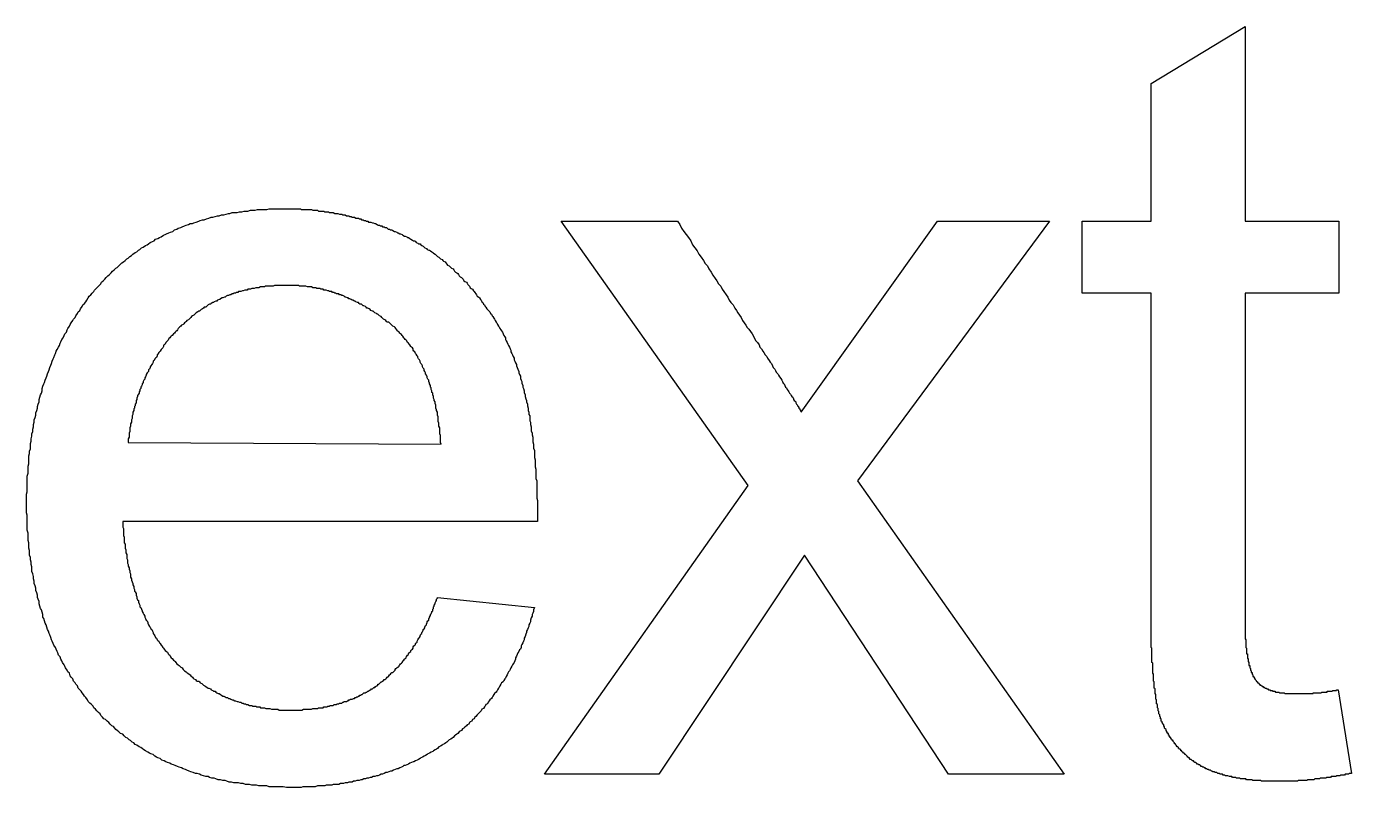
# Model space of a CAD drawing. Extents: x 6 to 282, y -60 to 50.
# Drawn here: x 195.4 to 282.4, y -59.9 to -9.9 of the extents above; entities that cross this region are included whole.
import ezdxf

# ---------------------------------------------------------------- set-up
doc = ezdxf.new("R2010")
doc.units = 0

msp = doc.modelspace()

# ---------------------------------------------------------------- linework, layer by layer
at = {"layer": 'Layer 0', "color": 1}
for points in [[(282.371246, -58.970745), (282.371246, -58.970745), (282.319855, -58.970745), (282.268494, -58.970745), (282.217133, -58.970745), (282.165771, -59.022114), (282.11441, -59.022114), (282.063019, -59.022114), (282.011658, -59.022114), (281.960297, -59.022114), (281.908936, -59.073479), (281.857544, -59.073479), (281.806183, -59.073479), (281.754822, -59.073479), (281.703461, -59.073479), (281.652069, -59.073479), (281.600708, -59.124847), (281.549347, -59.124847), (281.497986, -59.124847), (281.446594, -59.124847), (281.395233, -59.124847), (281.343872, -59.176216), (281.292511, -59.176216), (281.24115, -59.176216), (281.189758, -59.176216), (281.138397, -59.176216), (281.087036, -59.176216), (281.035675, -59.176216), (280.984283, -59.227585), (280.932922, -59.227585), (280.881561, -59.227585), (280.8302, -59.227585), (280.778809, -59.227585), (280.727448, -59.227585), (280.676086, -59.278954), (280.624725, -59.278954), (280.573334, -59.278954), (280.521973, -59.278954), (280.470612, -59.278954), (280.41925, -59.278954), (280.367889, -59.278954), (280.316498, -59.278954), (280.265137, -59.330322), (280.213776, -59.330322), (280.162415, -59.330322), (280.162415, -59.330322), (280.111023, -59.330322), (280.059662, -59.330322), (280.008301, -59.330322), (279.95694, -59.330322), (279.905548, -59.381691), (279.854187, -59.381691), (279.802826, -59.381691), (279.751465, -59.381691), (279.700104, -59.381691), (279.700104, -59.381691), (279.648712, -59.381691), (279.597351, -59.381691), (279.54599, -59.381691), (279.494629, -59.381691), (279.443237, -59.43306), (279.391876, -59.43306), (279.340515, -59.43306), (279.340515, -59.43306), (279.289154, -59.43306), (279.237762, -59.43306), (279.186401, -59.43306), (279.13504, -59.43306), (279.083679, -59.43306), (279.032288, -59.43306), (279.032288, -59.43306), (278.980927, -59.43306), (278.929565, -59.43306), (278.878204, -59.43306), (278.826843, -59.484428), (278.775452, -59.484428), (278.775452, -59.484428), (278.724091, -59.484428), (278.672729, -59.484428), (278.621368, -59.484428), (278.569977, -59.484428), (278.569977, -59.484428), (278.518616, -59.484428), (278.467255, -59.484428), (278.415894, -59.484428), (278.364502, -59.484428), (278.364502, -59.484428), (278.313141, -59.484428), (278.26178, -59.484428), (278.210419, -59.484428), (278.210419, -59.484428), (278.159027, -59.484428), (278.107666, -59.484428), (278.056305, -59.484428), (278.004944, -59.484428), (278.004944, -59.484428), (277.953583, -59.484428), (277.902191, -59.484428), (277.85083, -59.484428), (277.85083, -59.484428), (277.799469, -59.484428), (277.696716, -59.484428), (277.645355, -59.484428), (277.542633, -59.484428), (277.491241, -59.484428), (277.388519, -59.484428), (277.337158, -59.484428), (277.234406, -59.484428), (277.183044, -59.484428), (277.080322, -59.484428), (277.028931, -59.484428), (276.926208, -59.484428), (276.874847, -59.484428), (276.772095, -59.484428), (276.720734, -59.484428), (276.617981, -59.484428), (276.56662, -59.484428), (276.463898, -59.484428), (276.412506, -59.43306), (276.309784, -59.43306), (276.258423, -59.43306), (276.207062, -59.43306), (276.104309, -59.43306), (276.052948, -59.43306), (275.950195, -59.43306), (275.898834, -59.43306), (275.847473, -59.381691), (275.74472, -59.381691), (275.693359, -59.381691), (275.641998, -59.381691), (275.539246, -59.381691), (275.487885, -59.381691), (275.436523, -59.330322), (275.333801, -59.330322), (275.28241, -59.330322), (275.231049, -59.330322), (275.128326, -59.330322), (275.076935, -59.330322), (275.025574, -59.278954), (274.974213, -59.278954), (274.87146, -59.278954), (274.820099, -59.278954), (274.768738, -59.227585), (274.717377, -59.227585), (274.666016, -59.227585), (274.563263, -59.227585), (274.511902, -59.176216), (274.460541, -59.176216), (274.409149, -59.176216), (274.357788, -59.176216), (274.255066, -59.124847), (274.203674, -59.124847), (274.152313, -59.124847), (274.100952, -59.124847), (274.049591, -59.073479), (273.998199, -59.073479), (273.946838, -59.073479), (273.895477, -59.022114), (273.844116, -59.022114), (273.741364, -59.022114), (273.690002, -58.970745), (273.638641, -58.970745), (273.58728, -58.970745), (273.535889, -58.919376), (273.484528, -58.919376), (273.433167, -58.919376), (273.381805, -58.868008), (273.330414, -58.868008), (273.279053, -58.868008), (273.227692, -58.816639), (273.176331, -58.816639), (273.124939, -58.76527), (273.073578, -58.76527), (273.022217, -58.76527), (272.970856, -58.713902), (272.919495, -58.713902), (272.868103, -58.662533), (272.816742, -58.662533), (272.816742, -58.662533), (272.765381, -58.611168), (272.71402, -58.611168), (272.662628, -58.559799), (272.611267, -58.559799), (272.559906, -58.50843), (272.508545, -58.50843), (272.457153, -58.457062), (272.457153, -58.457062), (272.405792, -58.405693), (272.354431, -58.405693), (272.30307, -58.354324), (272.251678, -58.354324), (272.200317, -58.302956), (272.200317, -58.302956), (272.148956, -58.251587), (272.097595, -58.251587), (272.046234, -58.200222), (272.046234, -58.200222), (271.994843, -58.148853), (271.943481, -58.148853), (271.89212, -58.097485), (271.89212, -58.097485), (271.840759, -58.046116), (271.789368, -58.046116), (271.738007, -57.994747), (271.738007, -57.943378), (271.686646, -57.943378), (271.635284, -57.89201), (271.635284, -57.89201), (271.583893, -57.840641), (271.532532, -57.789276), (271.532532, -57.789276), (271.481171, -57.737907), (271.42981, -57.737907), (271.42981, -57.686539), (271.378418, -57.63517), (271.327057, -57.63517), (271.327057, -57.583801), (271.275696, -57.583801), (271.224335, -57.532433), (271.224335, -57.481064), (271.172974, -57.481064), (271.172974, -57.429695), (271.121582, -57.37833), (271.070221, -57.37833), (271.070221, -57.326962), (271.01886, -57.326962), (271.01886, -57.275593), (270.967499, -57.224224), (270.916107, -57.224224), (270.916107, -57.172855), (270.864746, -57.121487), (270.864746, -57.121487), (270.813385, -57.070118), (270.813385, -57.018749), (270.762024, -57.018749), (270.762024, -56.967384), (270.710632, -56.916016), (270.710632, -56.916016), (270.659271, -56.864647), (270.659271, -56.813278), (270.60791, -56.813278), (270.60791, -56.761909), (270.556549, -56.710541), (270.556549, -56.710541), (270.505188, -56.659172), (270.505188, -56.607803), (270.453796, -56.607803), (270.453796, -56.556438), (270.402435, -56.50507), (270.402435, -56.453701), (270.351074, -56.453701), (270.351074, -56.402332), (270.351074, -56.350964), (270.299713, -56.350964), (270.299713, -56.299595), (270.248322, -56.248226), (270.248322, -56.196857), (270.19696, -56.196857), (270.19696, -56.145493), (270.19696, -56.094124), (270.145599, -56.042755), (270.145599, -56.042755), (270.094238, -55.991386), (270.094238, -55.940018), (270.094238, -55.888649), (270.042847, -55.888649), (270.042847, -55.83728), (270.042847, -55.785912), (269.991486, -55.734543), (269.991486, -55.734543), (269.991486, -55.683178), (269.940125, -55.631809), (269.940125, -55.580441), (269.940125, -55.580441), (269.888763, -55.529072), (269.888763, -55.477703), (269.888763, -55.426334), (269.888763, -55.374966), (269.837372, -55.374966), (269.837372, -55.323597), (269.837372, -55.272232), (269.786011, -55.220863), (269.786011, -55.169495), (269.786011, -55.169495), (269.786011, -55.118126), (269.73465, -55.066757), (269.73465, -55.015388), (269.73465, -54.96402), (269.73465, -54.96402), (269.73465, -54.912651), (269.683289, -54.861286), (269.683289, -54.809917), (269.683289, -54.758549), (269.683289, -54.70718), (269.683289, -54.70718), (269.631927, -54.655811), (269.631927, -54.604443), (269.631927, -54.553074), (269.631927, -54.501705), (269.631927, -54.45034), (269.580536, -54.398972), (269.580536, -54.398972), (269.580536, -54.347603), (269.580536, -54.296234), (269.580536, -54.244865), (269.580536, -54.193497), (269.580536, -54.142128), (269.529175, -54.090759), (269.529175, -54.039394), (269.529175, -53.988026), (269.529175, -53.936657), (269.529175, -53.885288), (269.529175, -53.83392), (269.529175, -53.782551), (269.477814, -53.731182), (269.477814, -53.679813), (269.477814, -53.628448), (269.477814, -53.628448), (269.477814, -53.57708), (269.477814, -53.525711), (269.477814, -53.422974), (269.426453, -53.371605), (269.426453, -53.320236), (269.426453, -53.268867), (269.426453, -53.217503), (269.426453, -53.166134), (269.426453, -53.114765), (269.426453, -53.063396), (269.426453, -53.012028), (269.426453, -52.960659), (269.375061, -52.90929), (269.375061, -52.857922), (269.375061, -52.806557), (269.375061, -52.755188), (269.375061, -52.703819), (269.375061, -52.652451), (269.375061, -52.549713), (269.375061, -52.498344), (269.375061, -52.446976), (269.3237, -52.395607), (269.3237, -52.344242), (269.3237, -52.292873), (269.3237, -52.241505), (269.3237, -52.138767), (269.3237, -52.087399), (269.3237, -52.03603), (269.3237, -51.984661), (269.3237, -51.933296), (269.3237, -51.881927), (269.3237, -51.77919), (269.3237, -51.727821), (269.272339, -51.676453), (269.272339, -51.625084), (269.272339, -51.573715), (269.272339, -51.470982), (269.272339, -51.419613), (269.272339, -51.368244), (269.272339, -51.316875), (269.272339, -51.214138), (269.272339, -51.162769), (269.272339, -51.111404), (269.272339, -51.060036), (269.272339, -50.957298), (269.272339, -50.90593), (269.272339, -50.854561), (269.272339, -50.751823), (269.220978, -50.700459), (269.220978, -50.64909), (269.220978, -50.546352), (269.220978, -50.494984), (269.220978, -50.443615), (269.220978, -50.340878), (269.220978, -50.289513), (269.220978, -50.238144), (269.220978, -50.135406), (269.220978, -50.084038), (269.220978, -50.032669), (269.220978, -49.929932), (269.220978, -49.878567), (269.220978, -49.775829), (269.220978, -49.724461), (269.220978, -49.673092), (269.220978, -49.570354), (269.220978, -49.518986), (269.220978, -49.416252), (269.220978, -49.364883), (269.220978, -49.262146), (269.220978, -49.210777), (269.220978, -49.159409), (269.220978, -49.056671), (269.220978, -49.005306), (269.220978, -48.902569), (269.220978, -48.8512), (269.220978, -48.748463), (269.220978, -48.697094), (269.220978, -48.59436), (269.220978, -48.542992), (269.220978, -48.440254), (269.220978, -27.430643), (264.700562, -27.430643), (264.700562, -22.704763), (269.220978, -22.704763), (269.220978, -13.663953), (275.385162, -9.914071), (275.385162, -22.704763), (281.549347, -22.704763), (281.549347, -27.430643), (275.385162, -27.430643), (275.385162, -48.697094), (275.385162, -48.748463), (275.385162, -48.799831), (275.385162, -48.902569), (275.385162, -48.953938), (275.385162, -49.005306), (275.385162, -49.056671), (275.385162, -49.10804), (275.385162, -49.159409), (275.385162, -49.210777), (275.385162, -49.262146), (275.385162, -49.313515), (275.385162, -49.364883), (275.385162, -49.416252), (275.385162, -49.467621), (275.385162, -49.518986), (275.385162, -49.570354), (275.385162, -49.621723), (275.385162, -49.673092), (275.385162, -49.724461), (275.385162, -49.724461), (275.385162, -49.775829), (275.385162, -49.827198), (275.385162, -49.878567), (275.385162, -49.929932), (275.385162, -49.9813), (275.385162, -50.032669), (275.385162, -50.084038), (275.385162, -50.135406), (275.436523, -50.186775), (275.436523, -50.238144), (275.436523, -50.238144), (275.436523, -50.289513), (275.436523, -50.340878), (275.436523, -50.392246), (275.436523, -50.443615), (275.436523, -50.494984), (275.436523, -50.546352), (275.436523, -50.546352), (275.436523, -50.597721), (275.436523, -50.64909), (275.436523, -50.700459), (275.487885, -50.751823), (275.487885, -50.803192), (275.487885, -50.803192), (275.487885, -50.854561), (275.487885, -50.90593), (275.487885, -50.957298), (275.487885, -50.957298), (275.487885, -51.008667), (275.487885, -51.060036), (275.487885, -51.111404), (275.539246, -51.111404), (275.539246, -51.162769), (275.539246, -51.214138), (275.539246, -51.265507), (275.539246, -51.265507), (275.539246, -51.316875), (275.539246, -51.368244), (275.539246, -51.419613), (275.590637, -51.419613), (275.590637, -51.470982), (275.590637, -51.52235), (275.590637, -51.52235), (275.590637, -51.573715), (275.590637, -51.625084), (275.590637, -51.625084), (275.641998, -51.676453), (275.641998, -51.727821), (275.641998, -51.727821), (275.641998, -51.77919), (275.641998, -51.77919), (275.641998, -51.830559), (275.641998, -51.881927), (275.693359, -51.881927), (275.693359, -51.933296), (275.693359, -51.984661), (275.693359, -51.984661), (275.693359, -52.03603), (275.693359, -52.03603), (275.74472, -52.087399), (275.74472, -52.087399), (275.74472, -52.138767), (275.74472, -52.190136), (275.74472, -52.190136), (275.796112, -52.241505), (275.796112, -52.241505), (275.796112, -52.292873), (275.796112, -52.292873), (275.796112, -52.344242), (275.847473, -52.344242), (275.847473, -52.395607), (275.847473, -52.395607), (275.847473, -52.446976), (275.847473, -52.446976), (275.898834, -52.498344), (275.898834, -52.498344), (275.898834, -52.549713), (275.898834, -52.549713), (275.898834, -52.601082), (275.950195, -52.601082), (275.950195, -52.601082), (275.950195, -52.652451), (275.950195, -52.652451), (276.001587, -52.703819), (276.001587, -52.703819), (276.001587, -52.755188), (276.001587, -52.755188), (276.052948, -52.755188), (276.052948, -52.806557), (276.052948, -52.806557), (276.104309, -52.857922), (276.104309, -52.857922), (276.104309, -52.90929), (276.15567, -52.90929), (276.15567, -52.90929), (276.15567, -52.960659), (276.207062, -52.960659), (276.207062, -52.960659), (276.207062, -53.012028), (276.258423, -53.012028), (276.258423, -53.063396), (276.258423, -53.063396), (276.309784, -53.063396), (276.309784, -53.114765), (276.309784, -53.114765), (276.361145, -53.114765), (276.361145, -53.166134), (276.412506, -53.166134), (276.412506, -53.166134), (276.463898, -53.217503), (276.463898, -53.217503), (276.463898, -53.217503), (276.515259, -53.217503), (276.515259, -53.268867), (276.56662, -53.268867), (276.56662, -53.268867), (276.617981, -53.320236), (276.617981, -53.320236), (276.669373, -53.320236), (276.669373, -53.320236), (276.720734, -53.371605), (276.720734, -53.371605), (276.772095, -53.371605), (276.772095, -53.371605), (276.823456, -53.422974), (276.823456, -53.422974), (276.874847, -53.422974), (276.874847, -53.422974), (276.926208, -53.474342), (276.97757, -53.474342), (276.97757, -53.474342), (277.028931, -53.474342), (277.028931, -53.525711), (277.080322, -53.525711), (277.080322, -53.525711), (277.131683, -53.525711), (277.183044, -53.525711), (277.183044, -53.57708), (277.234406, -53.57708), (277.285767, -53.57708), (277.285767, -53.57708), (277.337158, -53.57708), (277.337158, -53.57708), (277.388519, -53.628448), (277.43988, -53.628448), (277.43988, -53.628448), (277.491241, -53.628448), (277.542633, -53.628448), (277.542633, -53.628448), (277.593994, -53.628448), (277.645355, -53.679813), (277.696716, -53.679813), (277.696716, -53.679813), (277.748108, -53.679813), (277.799469, -53.679813), (277.799469, -53.679813), (277.85083, -53.679813), (277.902191, -53.679813), (277.953583, -53.679813), (278.004944, -53.731182), (278.004944, -53.731182), (278.056305, -53.731182), (278.107666, -53.731182), (278.159027, -53.731182), (278.159027, -53.731182), (278.210419, -53.731182), (278.26178, -53.731182), (278.313141, -53.731182), (278.364502, -53.731182), (278.364502, -53.731182), (278.415894, -53.731182), (278.467255, -53.731182), (278.518616, -53.731182), (278.569977, -53.731182), (278.621368, -53.731182), (278.672729, -53.731182), (278.672729, -53.731182), (278.724091, -53.731182), (278.775452, -53.731182), (278.775452, -53.731182), (278.826843, -53.731182), (278.878204, -53.731182), (278.878204, -53.731182), (278.929565, -53.731182), (278.929565, -53.731182), (278.980927, -53.731182), (278.980927, -53.731182), (279.032288, -53.731182), (279.032288, -53.731182), (279.083679, -53.731182), (279.083679, -53.731182), (279.13504, -53.731182), (279.13504, -53.731182), (279.186401, -53.731182), (279.237762, -53.731182), (279.237762, -53.731182), (279.289154, -53.731182), (279.289154, -53.731182), (279.340515, -53.731182), (279.340515, -53.731182), (279.391876, -53.731182), (279.391876, -53.731182), (279.443237, -53.731182), (279.443237, -53.731182), (279.494629, -53.731182), (279.494629, -53.731182), (279.54599, -53.731182), (279.597351, -53.731182), (279.597351, -53.731182), (279.648712, -53.731182), (279.648712, -53.731182), (279.700104, -53.731182), (279.700104, -53.731182), (279.751465, -53.731182), (279.751465, -53.731182), (279.802826, -53.731182), (279.802826, -53.731182), (279.854187, -53.731182), (279.854187, -53.679813), (279.905548, -53.679813), (279.95694, -53.679813), (279.95694, -53.679813), (280.008301, -53.679813), (280.008301, -53.679813), (280.059662, -53.679813), (280.059662, -53.679813), (280.111023, -53.679813), (280.111023, -53.679813), (280.162415, -53.679813), (280.162415, -53.679813), (280.213776, -53.679813), (280.265137, -53.679813), (280.265137, -53.679813), (280.316498, -53.679813), (280.316498, -53.679813), (280.367889, -53.679813), (280.367889, -53.679813), (280.41925, -53.628448), (280.41925, -53.628448), (280.470612, -53.628448), (280.470612, -53.628448), (280.521973, -53.628448), (280.573334, -53.628448), (280.573334, -53.628448), (280.624725, -53.628448), (280.624725, -53.628448), (280.676086, -53.628448), (280.676086, -53.628448), (280.727448, -53.628448), (280.727448, -53.628448), (280.778809, -53.628448), (280.778809, -53.57708), (280.8302, -53.57708), (280.8302, -53.57708), (280.881561, -53.57708), (280.932922, -53.57708), (280.932922, -53.57708), (280.984283, -53.57708), (280.984283, -53.57708), (281.035675, -53.57708), (281.035675, -53.57708), (281.087036, -53.57708), (281.087036, -53.57708), (281.138397, -53.525711), (281.138397, -53.525711), (281.189758, -53.525711), (281.24115, -53.525711), (281.24115, -53.525711), (281.292511, -53.525711), (281.292511, -53.525711), (281.343872, -53.525711), (281.343872, -53.525711), (281.395233, -53.525711), (281.395233, -53.474342), (281.446594, -53.474342), (281.446594, -53.474342), (281.497986, -53.474342), (282.371246, -58.970745)], [(228.948257, -42.430168), (228.948257, -42.430168), (201.723099, -42.430168), (201.723099, -42.532906), (201.723099, -42.635643), (201.723099, -42.789749), (201.77446, -42.892483), (201.77446, -42.99522), (201.77446, -43.149326), (201.77446, -43.25206), (201.77446, -43.354797), (201.825836, -43.457535), (201.825836, -43.611641), (201.825836, -43.714375), (201.825836, -43.817112), (201.877197, -43.919849), (201.877197, -44.073952), (201.877197, -44.176689), (201.928574, -44.279427), (201.928574, -44.382164), (201.928574, -44.484898), (201.979935, -44.587635), (201.979935, -44.690372), (201.979935, -44.844479), (202.031311, -44.947212), (202.031311, -45.04995), (202.031311, -45.152687), (202.082672, -45.255424), (202.082672, -45.358158), (202.134033, -45.460896), (202.134033, -45.563633), (202.18541, -45.66637), (202.18541, -45.769104), (202.236771, -45.871841), (202.236771, -45.974579), (202.236771, -46.077316), (202.288147, -46.18005), (202.288147, -46.282787), (202.339508, -46.385525), (202.390884, -46.488262), (202.390884, -46.590996), (202.442245, -46.693733), (202.442245, -46.796471), (202.493622, -46.899208), (202.493622, -47.001942), (202.544983, -47.05331), (202.596359, -47.156048), (202.596359, -47.258785), (202.64772, -47.361523), (202.64772, -47.464256), (202.699097, -47.566994), (202.750458, -47.618362), (202.750458, -47.7211), (202.801834, -47.823833), (202.853195, -47.926571), (202.853195, -48.029308), (202.904556, -48.080677), (202.955933, -48.183414), (203.007294, -48.286148), (203.007294, -48.337517), (203.05867, -48.440254), (203.110031, -48.542992), (203.161407, -48.645725), (203.161407, -48.697094), (203.212769, -48.799831), (203.264145, -48.902569), (203.315506, -48.953938), (203.366882, -49.056671), (203.366882, -49.10804), (203.418243, -49.210777), (203.46962, -49.313515), (203.520981, -49.364883), (203.572357, -49.467621), (203.623718, -49.518986), (203.675095, -49.621723), (203.726456, -49.724461), (203.726456, -49.775829), (203.777817, -49.878567), (203.829193, -49.929932), (203.880554, -50.032669), (203.931931, -50.084038), (203.983292, -50.186775), (204.034668, -50.238144), (204.086029, -50.289513), (204.137405, -50.392246), (204.188766, -50.443615), (204.240143, -50.546352), (204.291504, -50.597721), (204.34288, -50.700459), (204.394241, -50.751823), (204.445618, -50.803192), (204.496979, -50.90593), (204.599716, -50.957298), (204.651077, -51.008667), (204.702454, -51.111404), (204.753815, -51.162769), (204.805191, -51.214138), (204.856552, -51.316875), (204.907928, -51.368244), (204.95929, -51.419613), (205.062027, -51.52235), (205.113403, -51.573715), (205.164764, -51.625084), (205.216141, -51.676453), (205.267502, -51.77919), (205.370239, -51.830559), (205.4216, -51.881927), (205.472977, -51.933296), (205.524338, -51.984661), (205.627075, -52.03603), (205.678452, -52.138767), (205.729813, -52.190136), (205.781189, -52.241505), (205.883926, -52.292873), (205.935287, -52.344242), (205.986664, -52.395607), (206.089401, -52.446976), (206.140762, -52.498344), (206.192139, -52.549713), (206.294861, -52.652451), (206.346237, -52.703819), (206.397598, -52.755188), (206.500336, -52.806557), (206.551712, -52.857922), (206.603073, -52.90929), (206.705811, -52.90929), (206.757187, -52.960659), (206.808548, -53.012028), (206.911285, -53.063396), (206.962662, -53.114765), (207.014023, -53.166134), (207.11676, -53.217503), (207.168121, -53.268867), (207.270859, -53.320236), (207.322235, -53.371605), (207.373596, -53.371605), (207.476334, -53.422974), (207.52771, -53.474342), (207.630447, -53.525711), (207.681808, -53.57708), (207.784546, -53.57708), (207.835922, -53.628448), (207.887283, -53.679813), (207.990021, -53.731182), (208.041382, -53.731182), (208.144119, -53.782551), (208.195496, -53.83392), (208.298233, -53.885288), (208.349594, -53.885288), (208.452332, -53.936657), (208.503708, -53.988026), (208.606445, -53.988026), (208.657806, -54.039394), (208.760544, -54.039394), (208.811905, -54.090759), (208.914642, -54.142128), (208.966019, -54.142128), (209.068756, -54.193497), (209.120117, -54.193497), (209.222855, -54.244865), (209.274231, -54.244865), (209.376968, -54.296234), (209.479706, -54.296234), (209.531067, -54.347603), (209.633804, -54.347603), (209.685165, -54.398972), (209.787903, -54.398972), (209.839279, -54.45034), (209.942017, -54.45034), (210.044754, -54.501705), (210.096115, -54.501705), (210.198853, -54.501705), (210.250229, -54.553074), (210.352966, -54.553074), (210.455688, -54.553074), (210.507065, -54.604443), (210.609802, -54.604443), (210.71254, -54.604443), (210.763901, -54.655811), (210.866638, -54.655811), (210.969376, -54.655811), (211.020752, -54.655811), (211.123489, -54.70718), (211.226227, -54.70718), (211.277588, -54.70718), (211.380325, -54.70718), (211.483063, -54.758549), (211.534424, -54.758549), (211.637161, -54.758549), (211.739899, -54.758549), (211.842636, -54.758549), (211.894012, -54.758549), (211.99675, -54.809917), (212.099472, -54.809917), (212.202209, -54.809917), (212.253586, -54.809917), (212.356323, -54.809917), (212.459061, -54.809917), (212.561798, -54.809917), (212.613159, -54.809917), (212.715897, -54.809917), (212.818634, -54.809917), (212.87001, -54.809917), (212.921371, -54.809917), (213.024109, -54.809917), (213.07547, -54.809917), (213.126846, -54.809917), (213.229584, -54.809917), (213.280945, -54.809917), (213.383682, -54.809917), (213.435059, -54.809917), (213.48642, -54.809917), (213.589157, -54.758549), (213.640533, -54.758549), (213.691895, -54.758549), (213.794632, -54.758549), (213.845993, -54.758549), (213.897369, -54.758549), (214.000107, -54.758549), (214.051468, -54.758549), (214.102844, -54.758549), (214.205582, -54.70718), (214.256943, -54.70718), (214.308319, -54.70718), (214.411057, -54.70718), (214.462418, -54.70718), (214.513794, -54.70718), (214.565155, -54.655811), (214.667892, -54.655811), (214.719254, -54.655811), (214.77063, -54.655811), (214.873367, -54.655811), (214.924728, -54.604443), (214.976105, -54.604443), (215.027466, -54.604443), (215.130203, -54.604443), (215.18158, -54.553074), (215.232941, -54.553074), (215.284317, -54.553074), (215.335678, -54.501705), (215.438416, -54.501705), (215.489777, -54.501705), (215.541153, -54.501705), (215.592514, -54.45034), (215.64389, -54.45034), (215.746628, -54.45034), (215.797989, -54.398972), (215.849365, -54.398972), (215.900726, -54.398972), (215.952103, -54.347603), (216.05484, -54.347603), (216.106201, -54.347603), (216.157578, -54.296234), (216.208939, -54.296234), (216.2603, -54.244865), (216.311676, -54.244865), (216.414413, -54.244865), (216.465775, -54.193497), (216.517151, -54.193497), (216.568512, -54.142128), (216.619888, -54.142128), (216.671249, -54.090759), (216.722626, -54.090759), (216.773987, -54.090759), (216.876724, -54.039394), (216.928101, -54.039394), (216.979462, -53.988026), (217.030838, -53.988026), (217.082199, -53.936657), (217.13356, -53.936657), (217.184937, -53.885288), (217.236298, -53.885288), (217.287674, -53.83392), (217.339035, -53.83392), (217.390411, -53.782551), (217.441772, -53.782551), (217.493149, -53.731182), (217.54451, -53.679813), (217.647247, -53.679813), (217.698624, -53.628448), (217.749985, -53.628448), (217.801361, -53.57708), (217.852722, -53.57708), (217.904099, -53.525711), (217.95546, -53.474342), (218.006821, -53.474342), (218.058197, -53.422974), (218.109558, -53.422974), (218.160934, -53.371605), (218.212296, -53.320236), (218.263672, -53.320236), (218.315033, -53.268867), (218.366409, -53.217503), (218.41777, -53.217503), (218.469147, -53.166134), (218.469147, -53.114765), (218.520508, -53.114765), (218.571884, -53.063396), (218.623245, -53.012028), (218.674622, -52.960659), (218.725983, -52.960659), (218.777344, -52.90929), (218.82872, -52.857922), (218.880081, -52.806557), (218.931458, -52.806557), (218.982819, -52.755188), (219.034195, -52.703819), (219.085556, -52.652451), (219.136932, -52.601082), (219.188293, -52.601082), (219.188293, -52.549713), (219.23967, -52.498344), (219.291031, -52.446976), (219.342407, -52.395607), (219.393768, -52.344242), (219.445145, -52.344242), (219.496506, -52.292873), (219.547882, -52.241505), (219.599243, -52.190136), (219.599243, -52.138767), (219.650604, -52.087399), (219.701981, -52.03603), (219.753342, -51.984661), (219.804718, -51.984661), (219.856079, -51.933296), (219.856079, -51.881927), (219.907455, -51.830559), (219.958817, -51.77919), (220.010193, -51.727821), (220.061554, -51.676453), (220.11293, -51.625084), (220.11293, -51.573715), (220.164291, -51.52235), (220.215668, -51.470982), (220.267029, -51.419613), (220.318405, -51.368244), (220.318405, -51.316875), (220.369766, -51.265507), (220.421143, -51.214138), (220.472504, -51.162769), (220.472504, -51.111404), (220.523865, -51.060036), (220.575241, -51.008667), (220.626602, -50.957298), (220.626602, -50.90593), (220.677979, -50.854561), (220.72934, -50.803192), (220.780716, -50.751823), (220.780716, -50.64909), (220.832077, -50.597721), (220.883453, -50.546352), (220.934814, -50.494984), (220.934814, -50.443615), (220.986191, -50.392246), (221.037552, -50.340878), (221.037552, -50.289513), (221.088928, -50.186775), (221.140289, -50.135406), (221.140289, -50.084038), (221.191666, -50.032669), (221.243027, -49.9813), (221.243027, -49.929932), (221.294388, -49.827198), (221.345764, -49.775829), (221.345764, -49.724461), (221.397125, -49.673092), (221.448502, -49.570354), (221.448502, -49.518986), (221.499863, -49.467621), (221.551239, -49.416252), (221.551239, -49.364883), (221.6026, -49.262146), (221.653976, -49.210777), (221.653976, -49.159409), (221.705338, -49.056671), (221.705338, -49.005306), (221.756714, -48.953938), (221.808075, -48.902569), (221.808075, -48.799831), (221.859451, -48.748463), (221.859451, -48.697094), (221.910812, -48.59436), (221.910812, -48.542992), (221.962189, -48.491623), (222.01355, -48.388885), (222.01355, -48.337517), (222.064926, -48.286148), (222.064926, -48.183414), (222.116287, -48.132046), (222.116287, -48.029308), (222.167648, -47.97794), (222.167648, -47.926571), (222.219025, -47.823833), (222.219025, -47.772469), (222.270386, -47.669731), (222.321762, -47.618362), (222.321762, -47.515625), (222.373123, -47.464256), (222.373123, -47.412888), (228.742798, -48.080677), (228.691422, -48.234779), (228.691422, -48.337517), (228.64006, -48.440254), (228.588684, -48.542992), (228.588684, -48.645725), (228.537323, -48.748463), (228.485947, -48.902569), (228.485947, -49.005306), (228.434586, -49.10804), (228.383209, -49.210777), (228.383209, -49.313515), (228.331848, -49.416252), (228.280472, -49.518986), (228.229111, -49.621723), (228.229111, -49.724461), (228.177734, -49.827198), (228.126373, -49.9813), (228.074997, -50.084038), (228.074997, -50.186775), (228.023636, -50.289513), (227.97226, -50.392246), (227.920898, -50.494984), (227.869537, -50.597721), (227.869537, -50.700459), (227.818161, -50.803192), (227.7668, -50.854561), (227.715424, -50.957298), (227.664063, -51.060036), (227.612686, -51.162769), (227.561325, -51.265507), (227.509949, -51.368244), (227.509949, -51.470982), (227.458588, -51.573715), (227.407211, -51.676453), (227.35585, -51.77919), (227.304474, -51.830559), (227.253113, -51.933296), (227.201736, -52.03603), (227.150375, -52.138767), (227.099014, -52.241505), (227.047638, -52.292873), (226.996277, -52.395607), (226.944901, -52.498344), (226.893539, -52.601082), (226.842163, -52.703819), (226.790802, -52.755188), (226.739426, -52.857922), (226.688065, -52.960659), (226.585327, -53.012028), (226.533951, -53.114765), (226.48259, -53.217503), (226.431213, -53.320236), (226.379852, -53.371605), (226.328476, -53.474342), (226.277115, -53.57708), (226.225754, -53.628448), (226.123016, -53.731182), (226.07164, -53.782551), (226.020279, -53.885288), (225.968903, -53.988026), (225.917542, -54.039394), (225.814804, -54.142128), (225.763428, -54.193497), (225.712067, -54.296234), (225.66069, -54.398972), (225.557953, -54.45034), (225.506592, -54.553074), (225.455215, -54.604443), (225.403854, -54.70718), (225.301117, -54.758549), (225.249756, -54.861286), (225.19838, -54.912651), (225.095642, -55.015388), (225.044281, -55.066757), (224.992905, -55.118126), (224.890167, -55.220863), (224.838806, -55.272232), (224.78743, -55.374966), (224.684692, -55.426334), (224.633331, -55.529072), (224.530594, -55.580441), (224.479233, -55.631809), (224.427856, -55.734543), (224.325119, -55.785912), (224.273758, -55.83728), (224.171021, -55.940018), (224.119644, -55.991386), (224.016907, -56.042755), (223.965546, -56.145493), (223.862808, -56.196857), (223.811432, -56.248226), (223.70871, -56.350964), (223.657333, -56.402332), (223.554596, -56.453701), (223.503235, -56.50507), (223.400497, -56.607803), (223.349121, -56.659172), (223.246384, -56.710541), (223.143646, -56.761909), (223.092285, -56.813278), (222.989548, -56.916016), (222.938171, -56.967384), (222.835449, -57.018749), (222.732712, -57.070118), (222.681335, -57.121487), (222.578598, -57.172855), (222.475861, -57.224224), (222.373123, -57.326962), (222.321762, -57.37833), (222.219025, -57.429695), (222.116287, -57.481064), (222.064926, -57.532433), (221.962189, -57.583801), (221.859451, -57.63517), (221.756714, -57.686539), (221.705338, -57.737907), (221.6026, -57.789276), (221.499863, -57.840641), (221.397125, -57.89201), (221.294388, -57.943378), (221.243027, -57.994747), (221.140289, -58.046116), (221.037552, -58.097485), (220.934814, -58.148853), (220.832077, -58.200222), (220.780716, -58.200222), (220.677979, -58.251587), (220.575241, -58.302956), (220.472504, -58.354324), (220.369766, -58.405693), (220.267029, -58.457062), (220.164291, -58.457062), (220.11293, -58.50843), (220.010193, -58.559799), (219.907455, -58.611168), (219.804718, -58.662533), (219.701981, -58.662533), (219.599243, -58.713902), (219.496506, -58.76527), (219.393768, -58.816639), (219.291031, -58.816639), (219.188293, -58.868008), (219.085556, -58.919376), (218.982819, -58.919376), (218.880081, -58.970745), (218.777344, -59.022114), (218.674622, -59.022114), (218.571884, -59.073479), (218.469147, -59.124847), (218.366409, -59.124847), (218.263672, -59.176216), (218.160934, -59.176216), (218.058197, -59.227585), (217.95546, -59.227585), (217.852722, -59.278954), (217.749985, -59.278954), (217.647247, -59.330322), (217.54451, -59.330322), (217.441772, -59.381691), (217.339035, -59.381691), (217.236298, -59.43306), (217.082199, -59.43306), (216.979462, -59.484428), (216.876724, -59.484428), (216.773987, -59.535793), (216.671249, -59.535793), (216.568512, -59.535793), (216.465775, -59.587162), (216.311676, -59.587162), (216.208939, -59.638531), (216.106201, -59.638531), (216.003464, -59.638531), (215.900726, -59.689899), (215.746628, -59.689899), (215.64389, -59.689899), (215.541153, -59.689899), (215.438416, -59.741268), (215.335678, -59.741268), (215.18158, -59.741268), (215.078842, -59.741268), (214.976105, -59.792637), (214.873367, -59.792637), (214.719254, -59.792637), (214.616516, -59.792637), (214.513794, -59.792637), (214.35968, -59.844006), (214.256943, -59.844006), (214.154205, -59.844006), (214.051468, -59.844006), (213.897369, -59.844006), (213.794632, -59.844006), (213.691895, -59.844006), (213.537796, -59.844006), (213.435059, -59.895374), (213.280945, -59.895374), (213.178207, -59.895374), (213.07547, -59.895374), (212.921371, -59.895374), (212.767273, -59.895374), (212.613159, -59.895374), (212.459061, -59.895374), (212.253586, -59.844006), (212.099472, -59.844006), (211.945374, -59.844006), (211.791275, -59.844006), (211.637161, -59.844006), (211.483063, -59.844006), (211.328949, -59.844006), (211.17485, -59.792637), (211.020752, -59.792637), (210.815277, -59.792637), (210.661163, -59.792637), (210.507065, -59.741268), (210.352966, -59.741268), (210.198853, -59.741268), (210.044754, -59.689899), (209.89064, -59.689899), (209.787903, -59.689899), (209.633804, -59.638531), (209.479706, -59.638531), (209.325592, -59.587162), (209.171494, -59.587162), (209.01738, -59.587162), (208.863281, -59.535793), (208.709183, -59.535793), (208.555069, -59.484428), (208.452332, -59.43306), (208.298233, -59.43306), (208.144119, -59.381691), (207.990021, -59.381691), (207.835922, -59.330322), (207.733185, -59.278954), (207.579071, -59.278954), (207.424973, -59.227585), (207.322235, -59.176216), (207.168121, -59.176216), (207.014023, -59.124847), (206.859924, -59.073479), (206.757187, -59.022114), (206.603073, -58.970745), (206.500336, -58.970745), (206.346237, -58.919376), (206.192139, -58.868008), (206.089401, -58.816639), (205.935287, -58.76527), (205.83255, -58.713902), (205.678452, -58.662533), (205.575714, -58.611168), (205.4216, -58.559799), (205.318878, -58.50843), (205.164764, -58.457062), (205.062027, -58.405693), (204.907928, -58.354324), (204.805191, -58.302956), (204.651077, -58.251587), (204.548355, -58.200222), (204.445618, -58.148853), (204.291504, -58.097485), (204.188766, -57.994747), (204.034668, -57.943378), (203.931931, -57.89201), (203.829193, -57.840641), (203.726456, -57.737907), (203.572357, -57.686539), (203.46962, -57.63517), (203.366882, -57.583801), (203.212769, -57.481064), (203.110031, -57.429695), (203.007294, -57.326962), (202.904556, -57.275593), (202.801834, -57.224224), (202.64772, -57.121487), (202.544983, -57.070118), (202.442245, -56.967384), (202.339508, -56.916016), (202.236771, -56.813278), (202.134033, -56.761909), (202.031311, -56.659172), (201.928574, -56.607803), (201.825836, -56.50507), (201.723099, -56.402332), (201.568985, -56.350964), (201.466248, -56.248226), (201.36351, -56.145493), (201.260773, -56.094124), (201.209412, -55.991386), (201.106674, -55.888649), (201.003937, -55.83728), (200.901199, -55.734543), (200.798462, -55.631809), (200.695724, -55.529072), (200.592987, -55.426334), (200.49025, -55.374966), (200.387512, -55.272232), (200.28479, -55.169495), (200.233414, -55.066757), (200.130676, -54.96402), (200.027939, -54.861286), (199.925201, -54.758549), (199.822464, -54.655811), (199.771103, -54.553074), (199.668365, -54.45034), (199.565628, -54.347603), (199.462891, -54.244865), (199.41153, -54.142128), (199.308792, -53.988026), (199.206055, -53.885288), (199.154678, -53.782551), (199.051941, -53.679813), (199.00058, -53.57708), (198.897842, -53.474342), (198.795105, -53.371605), (198.743729, -53.217503), (198.641006, -53.114765), (198.58963, -53.012028), (198.486893, -52.90929), (198.435532, -52.755188), (198.332794, -52.652451), (198.281418, -52.549713), (198.230057, -52.395607), (198.127319, -52.292873), (198.075943, -52.190136), (197.973206, -52.03603), (197.921844, -51.933296), (197.870483, -51.830559), (197.767746, -51.676453), (197.71637, -51.573715), (197.665009, -51.470982), (197.613632, -51.316875), (197.510895, -51.214138), (197.459534, -51.060036), (197.408157, -50.957298), (197.356796, -50.803192), (197.30542, -50.700459), (197.202682, -50.546352), (197.151321, -50.443615), (197.099945, -50.289513), (197.048584, -50.186775), (196.997223, -50.032669), (196.945847, -49.878567), (196.894485, -49.775829), (196.843109, -49.621723), (196.791748, -49.518986), (196.740372, -49.364883), (196.689011, -49.210777), (196.637634, -49.10804), (196.586273, -48.953938), (196.534897, -48.799831), (196.483536, -48.697094), (196.483536, -48.542992), (196.432159, -48.388885), (196.380798, -48.234779), (196.329422, -48.132046), (196.278061, -47.97794), (196.226685, -47.823833), (196.226685, -47.669731), (196.175323, -47.515625), (196.123962, -47.412888), (196.123962, -47.258785), (196.072586, -47.104679), (196.021225, -46.950577), (196.021225, -46.796471), (195.969849, -46.642365), (195.918488, -46.488262), (195.918488, -46.334156), (195.867111, -46.18005), (195.867111, -46.025948), (195.81575, -45.871841), (195.764374, -45.717735), (195.764374, -45.563633), (195.764374, -45.409527), (195.713013, -45.255424), (195.713013, -45.101318), (195.661636, -44.947212), (195.661636, -44.79311), (195.610275, -44.639004), (195.610275, -44.484898), (195.610275, -44.330795), (195.558899, -44.176689), (195.558899, -44.022587), (195.558899, -43.817112), (195.507538, -43.663006), (195.507538, -43.508904), (195.507538, -43.354797), (195.507538, -43.200695), (195.456161, -42.99522), (195.456161, -42.841114), (195.456161, -42.687012), (195.456161, -42.532906), (195.456161, -42.327435), (195.456161, -42.173328), (195.456161, -42.019222), (195.4048, -41.86512), (195.4048, -41.659645), (195.4048, -41.505543), (195.4048, -41.300068), (195.4048, -41.145962), (195.4048, -40.991859), (195.4048, -40.786385), (195.4048, -40.632282), (195.456161, -40.478176), (195.456161, -40.272705), (195.456161, -40.118599), (195.456161, -39.964493), (195.456161, -39.759022), (195.456161, -39.604916), (195.456161, -39.450813), (195.507538, -39.245338), (195.507538, -39.091232), (195.507538, -38.93713), (195.507538, -38.783024), (195.558899, -38.628918), (195.558899, -38.423447), (195.558899, -38.269341), (195.558899, -38.115238), (195.610275, -37.961132), (195.610275, -37.807026), (195.661636, -37.652924), (195.661636, -37.447449), (195.661636, -37.293346), (195.713013, -37.13924), (195.713013, -36.985134), (195.764374, -36.831032), (195.764374, -36.676926), (195.81575, -36.522823), (195.81575, -36.368717), (195.867111, -36.214611), (195.867111, -36.060509), (195.918488, -35.906403), (195.918488, -35.752296), (195.969849, -35.598194), (196.021225, -35.444088), (196.021225, -35.289982), (196.072586, -35.13588), (196.123962, -34.981773), (196.123962, -34.879036), (196.175323, -34.724934), (196.226685, -34.570827), (196.226685, -34.416725), (196.278061, -34.262619), (196.329422, -34.108513), (196.380798, -34.005779), (196.432159, -33.851673), (196.432159, -33.697567), (196.483536, -33.543465), (196.534897, -33.389359), (196.586273, -33.286621), (196.637634, -33.132519), (196.689011, -32.978413), (196.740372, -32.875675), (196.791748, -32.721573), (196.843109, -32.567467), (196.894485, -32.464729), (196.945847, -32.310627), (196.997223, -32.156521), (197.048584, -32.053783), (197.099945, -31.899679), (197.151321, -31.745575), (197.202682, -31.642838), (197.254059, -31.488733), (197.30542, -31.385998), (197.356796, -31.231892), (197.408157, -31.129156), (197.510895, -30.975052), (197.562271, -30.872314), (197.613632, -30.71821), (197.665009, -30.615473), (197.71637, -30.461369), (197.819107, -30.358633), (197.870483, -30.204527), (197.921844, -30.101791), (198.024582, -29.999054), (198.075943, -29.84495), (198.127319, -29.742214), (198.230057, -29.588108), (198.281418, -29.485373), (198.332794, -29.382635), (198.435532, -29.228531), (198.486893, -29.125793), (198.58963, -29.023058), (198.641006, -28.920321), (198.743729, -28.766216), (198.795105, -28.663481), (198.897842, -28.560743), (198.949203, -28.458008), (199.051941, -28.303902), (199.103317, -28.201166), (199.206055, -28.098429), (199.308792, -27.995693), (199.360153, -27.892956), (199.462891, -27.738852), (199.514267, -27.636116), (199.616989, -27.533379), (199.719727, -27.430643), (199.822464, -27.327906), (199.87384, -27.22517), (199.976578, -27.122433), (200.079315, -27.019697), (200.182053, -26.91696), (200.28479, -26.814224), (200.336151, -26.711487), (200.438889, -26.608751), (200.541626, -26.506014), (200.644363, -26.403278), (200.747101, -26.300541), (200.849838, -26.197803), (200.952576, -26.095068), (201.055313, -25.992331), (201.158051, -25.889595), (201.260773, -25.786858), (201.36351, -25.735491), (201.466248, -25.632753), (201.568985, -25.530018), (201.671722, -25.42728), (201.77446, -25.375912), (201.877197, -25.273176), (201.979935, -25.170439), (202.082672, -25.119072), (202.18541, -25.016335), (202.288147, -24.964966), (202.390884, -24.86223), (202.544983, -24.759493), (202.64772, -24.708126), (202.750458, -24.605389), (202.853195, -24.55402), (202.955933, -24.451284), (203.05867, -24.399916), (203.212769, -24.29718), (203.315506, -24.245811), (203.418243, -24.194443), (203.520981, -24.091707), (203.675095, -24.040339), (203.777817, -23.98897), (203.880554, -23.886234), (204.034668, -23.834866), (204.137405, -23.783497), (204.240143, -23.732128), (204.394241, -23.629393), (204.496979, -23.578024), (204.599716, -23.526655), (204.753815, -23.475288), (204.856552, -23.42392), (205.010666, -23.372551), (205.113403, -23.269815), (205.267502, -23.218447), (205.370239, -23.167078), (205.524338, -23.115709), (205.627075, -23.064342), (205.781189, -23.012974), (205.883926, -22.961605), (206.038025, -22.910236), (206.140762, -22.858868), (206.294861, -22.858868), (206.397598, -22.807501), (206.551712, -22.756132), (206.705811, -22.704763), (206.808548, -22.653395), (206.962662, -22.602028), (207.065384, -22.602028), (207.219498, -22.550659), (207.373596, -22.49929), (207.52771, -22.447922), (207.630447, -22.447922), (207.784546, -22.396555), (207.938644, -22.345186), (208.041382, -22.345186), (208.195496, -22.293818), (208.349594, -22.293818), (208.503708, -22.242449), (208.657806, -22.191082), (208.760544, -22.191082), (208.914642, -22.139713), (209.068756, -22.139713), (209.222855, -22.139713), (209.376968, -22.088345), (209.531067, -22.088345), (209.685165, -22.036976), (209.839279, -22.036976), (209.942017, -22.036976), (210.096115, -21.985609), (210.250229, -21.985609), (210.404327, -21.985609), (210.558426, -21.93424), (210.71254, -21.93424), (210.866638, -21.93424), (211.020752, -21.93424), (211.17485, -21.93424), (211.328949, -21.882872), (211.534424, -21.882872), (211.688538, -21.882872), (211.842636, -21.882872), (211.99675, -21.882872), (212.150848, -21.882872), (212.304947, -21.882872), (212.407684, -21.882872), (212.459061, -21.882872), (212.561798, -21.882872), (212.664536, -21.882872), (212.715897, -21.882872), (212.818634, -21.882872), (212.87001, -21.882872), (212.972733, -21.882872), (213.024109, -21.882872), (213.126846, -21.882872), (213.229584, -21.882872), (213.280945, -21.882872), (213.383682, -21.882872), (213.435059, -21.93424), (213.537796, -21.93424), (213.640533, -21.93424), (213.691895, -21.93424), (213.794632, -21.93424), (213.845993, -21.93424), (213.94873, -21.93424), (214.000107, -21.93424), (214.102844, -21.93424), (214.205582, -21.985609), (214.256943, -21.985609), (214.35968, -21.985609), (214.411057, -21.985609), (214.513794, -21.985609), (214.565155, -22.036976), (214.667892, -22.036976), (214.77063, -22.036976), (214.821991, -22.036976), (214.924728, -22.036976), (214.976105, -22.088345), (215.078842, -22.088345), (215.130203, -22.088345), (215.232941, -22.088345), (215.284317, -22.139713), (215.387054, -22.139713), (215.489777, -22.139713), (215.541153, -22.139713), (215.64389, -22.191082), (215.695251, -22.191082), (215.797989, -22.191082), (215.849365, -22.191082), (215.952103, -22.242449), (216.003464, -22.242449), (216.106201, -22.242449), (216.157578, -22.293818), (216.2603, -22.293818), (216.311676, -22.293818), (216.414413, -22.345186), (216.465775, -22.345186), (216.568512, -22.345186), (216.619888, -22.396555), (216.722626, -22.396555), (216.773987, -22.447922), (216.876724, -22.447922), (216.928101, -22.447922), (217.030838, -22.49929), (217.082199, -22.49929), (217.184937, -22.49929), (217.236298, -22.550659), (217.339035, -22.550659), (217.390411, -22.602028), (217.493149, -22.602028), (217.54451, -22.653395), (217.647247, -22.653395), (217.698624, -22.704763), (217.801361, -22.704763), (217.852722, -22.756132), (217.95546, -22.756132), (218.006821, -22.756132), (218.109558, -22.807501), (218.160934, -22.807501), (218.263672, -22.858868), (218.315033, -22.858868), (218.41777, -22.910236), (218.469147, -22.961605), (218.571884, -22.961605), (218.623245, -23.012974), (218.725983, -23.012974), (218.777344, -23.064342), (218.880081, -23.064342), (218.931458, -23.115709), (219.034195, -23.115709), (219.085556, -23.167078), (219.136932, -23.218447), (219.23967, -23.218447), (219.291031, -23.269815), (219.393768, -23.269815), (219.445145, -23.321182), (219.547882, -23.372551), (219.599243, -23.372551), (219.701981, -23.42392), (219.753342, -23.475288), (219.804718, -23.475288), (219.907455, -23.526655), (219.958817, -23.526655), (220.061554, -23.578024), (220.11293, -23.629393), (220.215668, -23.680761), (220.267029, -23.680761), (220.369766, -23.732128), (220.421143, -23.783497), (220.472504, -23.783497), (220.575241, -23.834866), (220.626602, -23.886234), (220.72934, -23.937601), (220.780716, -23.98897), (220.883453, -23.98897), (220.934814, -24.040339), (220.986191, -24.091707), (221.088928, -24.143074), (221.140289, -24.194443), (221.243027, -24.194443), (221.294388, -24.245811), (221.345764, -24.29718), (221.448502, -24.348547), (221.499863, -24.399916), (221.551239, -24.451284), (221.653976, -24.502653), (221.705338, -24.55402), (221.808075, -24.605389), (221.859451, -24.605389), (221.910812, -24.656757), (222.01355, -24.708126), (222.064926, -24.759493), (222.116287, -24.810862), (222.219025, -24.86223), (222.270386, -24.913599), (222.321762, -24.964966), (222.373123, -25.016335), (222.475861, -25.067703), (222.527237, -25.119072), (222.578598, -25.170439), (222.681335, -25.221807), (222.732712, -25.273176), (222.784073, -25.324545), (222.88681, -25.375912), (222.938171, -25.42728), (222.989548, -25.530018), (223.040909, -25.581385), (223.143646, -25.632753), (223.195023, -25.684122), (223.246384, -25.735491), (223.29776, -25.786858), (223.400497, -25.838226), (223.451859, -25.889595), (223.503235, -25.992331), (223.554596, -26.043699), (223.657333, -26.095068), (223.70871, -26.146437), (223.760071, -26.197803), (223.811432, -26.300541), (223.862808, -26.35191), (223.965546, -26.403278), (224.016907, -26.454645), (224.068283, -26.506014), (224.119644, -26.608751), (224.171021, -26.660118), (224.273758, -26.711487), (224.325119, -26.762856), (224.376495, -26.865591), (224.427856, -26.91696), (224.479233, -26.968328), (224.530594, -27.071064), (224.58197, -27.122433), (224.684692, -27.173801), (224.736069, -27.276537), (224.78743, -27.327906), (224.838806, -27.379274), (224.890167, -27.48201), (224.941544, -27.533379), (224.992905, -27.636116), (225.095642, -27.687483), (225.147018, -27.738852), (225.19838, -27.841589), (225.249756, -27.892956), (225.301117, -27.995693), (225.352493, -28.047062), (225.403854, -28.149797), (225.455215, -28.201166), (225.506592, -28.303902), (225.557953, -28.35527), (225.609329, -28.458008), (225.66069, -28.509375), (225.763428, -28.612112), (225.814804, -28.663481), (225.866165, -28.766216), (225.917542, -28.817585), (225.968903, -28.920321), (226.020279, -28.971689), (226.07164, -29.074427), (226.123016, -29.125793), (226.174377, -29.228531), (226.225754, -29.331266), (226.277115, -29.382635), (226.328476, -29.485373), (226.379852, -29.588108), (226.431213, -29.639477), (226.48259, -29.742214), (226.533951, -29.84495), (226.585327, -29.896318), (226.636688, -29.999054), (226.688065, -30.101791), (226.739426, -30.204527), (226.790802, -30.307264), (226.842163, -30.358633), (226.842163, -30.461369), (226.893539, -30.564106), (226.944901, -30.666842), (226.996277, -30.769579), (227.047638, -30.872314), (227.099014, -30.975052), (227.150375, -31.077787), (227.201736, -31.180525), (227.201736, -31.28326), (227.253113, -31.385998), (227.304474, -31.488733), (227.35585, -31.591471), (227.407211, -31.694206), (227.407211, -31.796944), (227.458588, -31.899679), (227.509949, -32.002415), (227.561325, -32.105152), (227.561325, -32.20789), (227.612686, -32.310627), (227.664063, -32.413361), (227.715424, -32.567467), (227.715424, -32.670204), (227.7668, -32.772938), (227.818161, -32.875675), (227.818161, -33.029781), (227.869537, -33.132519), (227.920898, -33.235252), (227.920898, -33.33799), (227.97226, -33.492096), (227.97226, -33.594833), (228.023636, -33.697567), (228.074997, -33.851673), (228.074997, -33.954411), (228.126373, -34.108513), (228.126373, -34.21125), (228.177734, -34.365356), (228.229111, -34.46809), (228.229111, -34.570827), (228.280472, -34.724934), (228.280472, -34.827671), (228.331848, -34.981773), (228.331848, -35.13588), (228.383209, -35.238617), (228.383209, -35.392719), (228.434586, -35.495457), (228.434586, -35.649563), (228.434586, -35.803665), (228.485947, -35.906403), (228.485947, -36.060509), (228.537323, -36.214611), (228.537323, -36.317348), (228.537323, -36.471455), (228.588684, -36.625557), (228.588684, -36.728294), (228.64006, -36.882401), (228.64006, -37.036503), (228.64006, -37.190609), (228.691422, -37.344715), (228.691422, -37.447449), (228.691422, -37.601555), (228.742798, -37.755661), (228.742798, -37.909763), (228.742798, -38.063869), (228.742798, -38.217972), (228.794159, -38.372078), (228.794159, -38.526184), (228.794159, -38.680286), (228.794159, -38.834393), (228.84552, -38.988499), (228.84552, -39.142601), (228.84552, -39.296707), (228.84552, -39.450813), (228.84552, -39.604916), (228.896896, -39.759022), (228.896896, -39.913124), (228.896896, -40.06723), (228.896896, -40.221336), (228.896896, -40.426807), (228.896896, -40.580914), (228.896896, -40.735016), (228.896896, -40.889122), (228.948257, -41.043228), (228.948257, -41.248699), (228.948257, -41.402805), (228.948257, -41.556908), (228.948257, -41.711014), (228.948257, -41.916489), (228.948257, -42.070591), (228.948257, -42.224697), (228.948257, -42.430168)], [(263.519104, -59.022114), (263.519104, -59.022114), (255.916595, -59.022114), (246.464828, -44.639004), (236.910339, -59.022114), (229.410583, -59.022114), (242.766327, -40.06723), (230.489304, -22.704763), (238.143173, -22.704763), (238.297287, -22.910236), (238.400024, -23.167078), (238.554123, -23.372551), (238.708237, -23.578024), (238.862335, -23.783497), (239.016434, -23.98897), (239.119171, -24.245811), (239.273285, -24.451284), (239.427383, -24.656757), (239.530121, -24.86223), (239.684219, -25.067703), (239.838333, -25.273176), (239.941071, -25.478649), (240.095169, -25.632753), (240.197906, -25.838226), (240.35202, -26.043699), (240.454758, -26.249172), (240.608856, -26.454645), (240.711594, -26.608751), (240.814331, -26.814224), (240.96843, -26.968328), (241.071167, -27.173801), (241.173904, -27.327906), (241.328003, -27.533379), (241.43074, -27.687483), (241.533478, -27.892956), (241.636215, -28.047062), (241.790329, -28.201166), (241.893066, -28.406639), (241.995804, -28.560743), (242.098541, -28.714848), (242.201263, -28.868954), (242.304001, -29.023058), (242.406738, -29.228531), (242.509476, -29.382635), (242.612213, -29.536739), (242.714951, -29.690845), (242.817688, -29.793581), (242.920425, -29.947687), (243.023163, -30.101791), (243.1259, -30.255896), (243.177261, -30.41), (243.279999, -30.564106), (243.382736, -30.666842), (243.485474, -30.820946), (243.53685, -30.975052), (243.639587, -31.077787), (243.742325, -31.231892), (243.793686, -31.334629), (243.896423, -31.488733), (243.999161, -31.591471), (244.050522, -31.694206), (244.153259, -31.84831), (244.204636, -31.951048), (244.307373, -32.053783), (244.358734, -32.20789), (244.41011, -32.310627), (244.512848, -32.413361), (244.564209, -32.516098), (244.615585, -32.618835), (244.718307, -32.721573), (244.769684, -32.824306), (244.821045, -32.927044), (244.923782, -33.029781), (244.975159, -33.132519), (245.02652, -33.235252), (245.077896, -33.33799), (245.129257, -33.389359), (245.180634, -33.492096), (245.231995, -33.594833), (245.283371, -33.646198), (245.334732, -33.748936), (245.386108, -33.851673), (245.437469, -33.903042), (245.488831, -34.005779), (245.540207, -34.057144), (245.591568, -34.159882), (245.642944, -34.21125), (245.694305, -34.262619), (245.745682, -34.365356), (245.745682, -34.416725), (245.797043, -34.46809), (245.848419, -34.519459), (245.89978, -34.570827), (245.89978, -34.622196), (245.951157, -34.724934), (246.002518, -34.776302), (246.002518, -34.827671), (246.053894, -34.879036), (246.053894, -34.879036), (246.105255, -34.930405), (246.105255, -34.981773), (246.156631, -35.033142), (246.156631, -35.084511), (246.207993, -35.084511), (246.207993, -35.13588), (246.207993, -35.187248), (246.259369, -35.187248), (246.259369, -35.238617), (255.197433, -22.704763), (262.543091, -22.704763), (249.95787, -39.759022), (263.519104, -59.022114)], [(222.629974, -37.344715), (222.629974, -37.344715), (222.578598, -37.241978), (222.578598, -37.13924), (222.578598, -37.036503), (222.578598, -36.933769), (222.578598, -36.779663), (222.527237, -36.676926), (222.527237, -36.574188), (222.527237, -36.471455), (222.527237, -36.368717), (222.527237, -36.26598), (222.475861, -36.163242), (222.475861, -36.060509), (222.475861, -35.957771), (222.4245, -35.855034), (222.4245, -35.752296), (222.4245, -35.649563), (222.4245, -35.546825), (222.373123, -35.444088), (222.373123, -35.341351), (222.373123, -35.238617), (222.321762, -35.13588), (222.321762, -35.084511), (222.270386, -34.981773), (222.270386, -34.879036), (222.270386, -34.776302), (222.219025, -34.673565), (222.219025, -34.570827), (222.167648, -34.46809), (222.167648, -34.416725), (222.116287, -34.313988), (222.116287, -34.21125), (222.064926, -34.108513), (222.064926, -34.005779), (222.01355, -33.954411), (222.01355, -33.851673), (221.962189, -33.748936), (221.962189, -33.646198), (221.910812, -33.594833), (221.910812, -33.492096), (221.859451, -33.389359), (221.859451, -33.33799), (221.808075, -33.235252), (221.808075, -33.132519), (221.756714, -33.08115), (221.705338, -32.978413), (221.705338, -32.927044), (221.653976, -32.824306), (221.6026, -32.721573), (221.6026, -32.670204), (221.551239, -32.567467), (221.499863, -32.516098), (221.499863, -32.413361), (221.448502, -32.361992), (221.397125, -32.259258), (221.397125, -32.20789), (221.345764, -32.105152), (221.294388, -32.053783), (221.243027, -31.951048), (221.243027, -31.899679), (221.191666, -31.796944), (221.140289, -31.745575), (221.088928, -31.642838), (221.088928, -31.591471), (221.037552, -31.540102), (220.986191, -31.437365), (220.934814, -31.385998), (220.883453, -31.28326), (220.832077, -31.231892), (220.780716, -31.180525), (220.780716, -31.077787), (220.72934, -31.026419), (220.677979, -30.975052), (220.626602, -30.923683), (220.575241, -30.820946), (220.523865, -30.769579), (220.472504, -30.71821), (220.421143, -30.666842), (220.369766, -30.564106), (220.318405, -30.512737), (220.267029, -30.461369), (220.215668, -30.41), (220.164291, -30.358633), (220.11293, -30.255896), (220.061554, -30.204527), (220.010193, -30.15316), (219.958817, -30.101791), (219.907455, -30.050423), (219.856079, -29.999054), (219.804718, -29.947687), (219.753342, -29.896318), (219.701981, -29.84495), (219.650604, -29.742214), (219.599243, -29.690845), (219.547882, -29.639477), (219.445145, -29.588108), (219.393768, -29.536739), (219.342407, -29.485373), (219.291031, -29.434004), (219.23967, -29.382635), (219.188293, -29.331266), (219.085556, -29.331266), (219.034195, -29.2799), (218.982819, -29.228531), (218.931458, -29.177162), (218.82872, -29.125793), (218.777344, -29.074427), (218.725983, -29.023058), (218.674622, -28.971689), (218.571884, -28.920321), (218.520508, -28.868954), (218.469147, -28.817585), (218.41777, -28.817585), (218.366409, -28.766216), (218.263672, -28.714848), (218.212296, -28.663481), (218.160934, -28.612112), (218.109558, -28.612112), (218.006821, -28.560743), (217.95546, -28.509375), (217.904099, -28.458008), (217.801361, -28.406639), (217.749985, -28.406639), (217.698624, -28.35527), (217.647247, -28.303902), (217.54451, -28.252535), (217.493149, -28.252535), (217.441772, -28.201166), (217.390411, -28.149797), (217.287674, -28.149797), (217.236298, -28.098429), (217.184937, -28.047062), (217.13356, -28.047062), (217.030838, -27.995693), (216.979462, -27.944324), (216.928101, -27.944324), (216.825363, -27.892956), (216.773987, -27.892956), (216.722626, -27.841589), (216.619888, -27.79022), (216.568512, -27.79022), (216.517151, -27.738852), (216.465775, -27.738852), (216.363037, -27.687483), (216.311676, -27.687483), (216.2603, -27.636116), (216.157578, -27.584747), (216.106201, -27.584747), (216.05484, -27.533379), (215.952103, -27.533379), (215.900726, -27.48201), (215.849365, -27.48201), (215.746628, -27.48201), (215.695251, -27.430643), (215.64389, -27.430643), (215.592514, -27.379274), (215.489777, -27.379274), (215.438416, -27.327906), (215.387054, -27.327906), (215.284317, -27.327906), (215.232941, -27.276537), (215.18158, -27.276537), (215.078842, -27.22517), (215.027466, -27.22517), (214.924728, -27.22517), (214.873367, -27.173801), (214.821991, -27.173801), (214.719254, -27.173801), (214.667892, -27.122433), (214.616516, -27.122433), (214.513794, -27.122433), (214.462418, -27.122433), (214.411057, -27.071064), (214.308319, -27.071064), (214.256943, -27.071064), (214.205582, -27.071064), (214.102844, -27.019697), (214.051468, -27.019697), (213.94873, -27.019697), (213.897369, -27.019697), (213.845993, -27.019697), (213.743271, -26.968328), (213.691895, -26.968328), (213.640533, -26.968328), (213.537796, -26.968328), (213.48642, -26.968328), (213.383682, -26.968328), (213.332321, -26.968328), (213.280945, -26.91696), (213.178207, -26.91696), (213.126846, -26.91696), (213.024109, -26.91696), (212.972733, -26.91696), (212.921371, -26.91696), (212.818634, -26.91696), (212.767273, -26.91696), (212.664536, -26.91696), (212.613159, -26.91696), (212.561798, -26.91696), (212.459061, -26.91696), (212.356323, -26.91696), (212.304947, -26.91696), (212.202209, -26.91696), (212.099472, -26.91696), (211.99675, -26.91696), (211.945374, -26.91696), (211.842636, -26.91696), (211.739899, -26.91696), (211.688538, -26.91696), (211.5858, -26.968328), (211.483063, -26.968328), (211.431686, -26.968328), (211.328949, -26.968328), (211.277588, -26.968328), (211.17485, -26.968328), (211.072113, -26.968328), (211.020752, -27.019697), (210.918015, -27.019697), (210.815277, -27.019697), (210.763901, -27.019697), (210.661163, -27.071064), (210.609802, -27.071064), (210.507065, -27.071064), (210.455688, -27.071064), (210.352966, -27.122433), (210.250229, -27.122433), (210.198853, -27.122433), (210.096115, -27.173801), (210.044754, -27.173801), (209.942017, -27.173801), (209.89064, -27.22517), (209.787903, -27.22517), (209.736542, -27.22517), (209.633804, -27.276537), (209.582428, -27.276537), (209.479706, -27.327906), (209.428329, -27.327906), (209.325592, -27.327906), (209.274231, -27.379274), (209.171494, -27.379274), (209.120117, -27.430643), (209.01738, -27.430643), (208.966019, -27.48201), (208.914642, -27.48201), (208.811905, -27.533379), (208.760544, -27.533379), (208.657806, -27.584747), (208.606445, -27.584747), (208.503708, -27.636116), (208.452332, -27.687483), (208.40097, -27.687483), (208.298233, -27.738852), (208.246857, -27.738852), (208.144119, -27.79022), (208.092758, -27.841589), (208.041382, -27.841589), (207.938644, -27.892956), (207.887283, -27.944324), (207.835922, -27.944324), (207.733185, -27.995693), (207.681808, -28.047062), (207.630447, -28.047062), (207.52771, -28.098429), (207.476334, -28.149797), (207.424973, -28.149797), (207.322235, -28.201166), (207.270859, -28.252535), (207.219498, -28.303902), (207.168121, -28.35527), (207.065384, -28.35527), (207.014023, -28.406639), (206.962662, -28.458008), (206.859924, -28.509375), (206.808548, -28.560743), (206.757187, -28.612112), (206.705811, -28.612112), (206.654449, -28.663481), (206.551712, -28.714848), (206.500336, -28.766216), (206.448975, -28.817585), (206.397598, -28.868954), (206.294861, -28.920321), (206.2435, -28.971689), (206.192139, -29.023058), (206.140762, -29.074427), (206.089401, -29.125793), (206.038025, -29.177162), (205.935287, -29.228531), (205.883926, -29.2799), (205.83255, -29.331266), (205.781189, -29.382635), (205.729813, -29.434004), (205.678452, -29.485373), (205.575714, -29.536739), (205.524338, -29.588108), (205.472977, -29.639477), (205.4216, -29.690845), (205.370239, -29.742214), (205.318878, -29.84495), (205.267502, -29.896318), (205.216141, -29.947687), (205.164764, -29.999054), (205.113403, -30.050423), (205.062027, -30.101791), (204.95929, -30.204527), (204.907928, -30.255896), (204.856552, -30.307264), (204.805191, -30.358633), (204.753815, -30.41), (204.702454, -30.512737), (204.651077, -30.564106), (204.599716, -30.615473), (204.548355, -30.666842), (204.496979, -30.769579), (204.445618, -30.820946), (204.394241, -30.872314), (204.394241, -30.923683), (204.34288, -31.026419), (204.291504, -31.077787), (204.240143, -31.129156), (204.188766, -31.231892), (204.137405, -31.28326), (204.086029, -31.334629), (204.034668, -31.437365), (203.983292, -31.488733), (203.983292, -31.540102), (203.931931, -31.642838), (203.880554, -31.694206), (203.829193, -31.745575), (203.777817, -31.84831), (203.726456, -31.899679), (203.726456, -31.951048), (203.675095, -32.053783), (203.623718, -32.105152), (203.572357, -32.20789), (203.520981, -32.259258), (203.520981, -32.310627), (203.46962, -32.413361), (203.418243, -32.464729), (203.418243, -32.567467), (203.366882, -32.618835), (203.315506, -32.670204), (203.264145, -32.772938), (203.264145, -32.824306), (203.212769, -32.927044), (203.161407, -32.978413), (203.161407, -33.08115), (203.110031, -33.132519), (203.05867, -33.235252), (203.05867, -33.286621), (203.007294, -33.389359), (203.007294, -33.440727), (202.955933, -33.543465), (202.904556, -33.594833), (202.904556, -33.697567), (202.853195, -33.748936), (202.853195, -33.851673), (202.801834, -33.903042), (202.801834, -34.005779), (202.750458, -34.057144), (202.699097, -34.159882), (202.699097, -34.21125), (202.64772, -34.313988), (202.64772, -34.416725), (202.596359, -34.46809), (202.596359, -34.570827), (202.596359, -34.622196), (202.544983, -34.724934), (202.544983, -34.827671), (202.493622, -34.879036), (202.493622, -34.981773), (202.442245, -35.033142), (202.442245, -35.13588), (202.390884, -35.238617), (202.390884, -35.289982), (202.390884, -35.392719), (202.339508, -35.495457), (202.339508, -35.546825), (202.339508, -35.649563), (202.288147, -35.752296), (202.288147, -35.803665), (202.288147, -35.906403), (202.236771, -36.00914), (202.236771, -36.111874), (202.236771, -36.163242), (202.18541, -36.26598), (202.18541, -36.368717), (202.18541, -36.420086), (202.18541, -36.522823), (202.134033, -36.625557), (202.134033, -36.728294), (202.134033, -36.779663), (202.134033, -36.882401), (202.082672, -36.985134), (202.082672, -37.087872), (202.082672, -37.190609), (202.082672, -37.241978), (222.629974, -37.344715)]]:
    msp.add_lwpolyline(points, dxfattribs=at)

doc.saveas('drawing.dxf')
